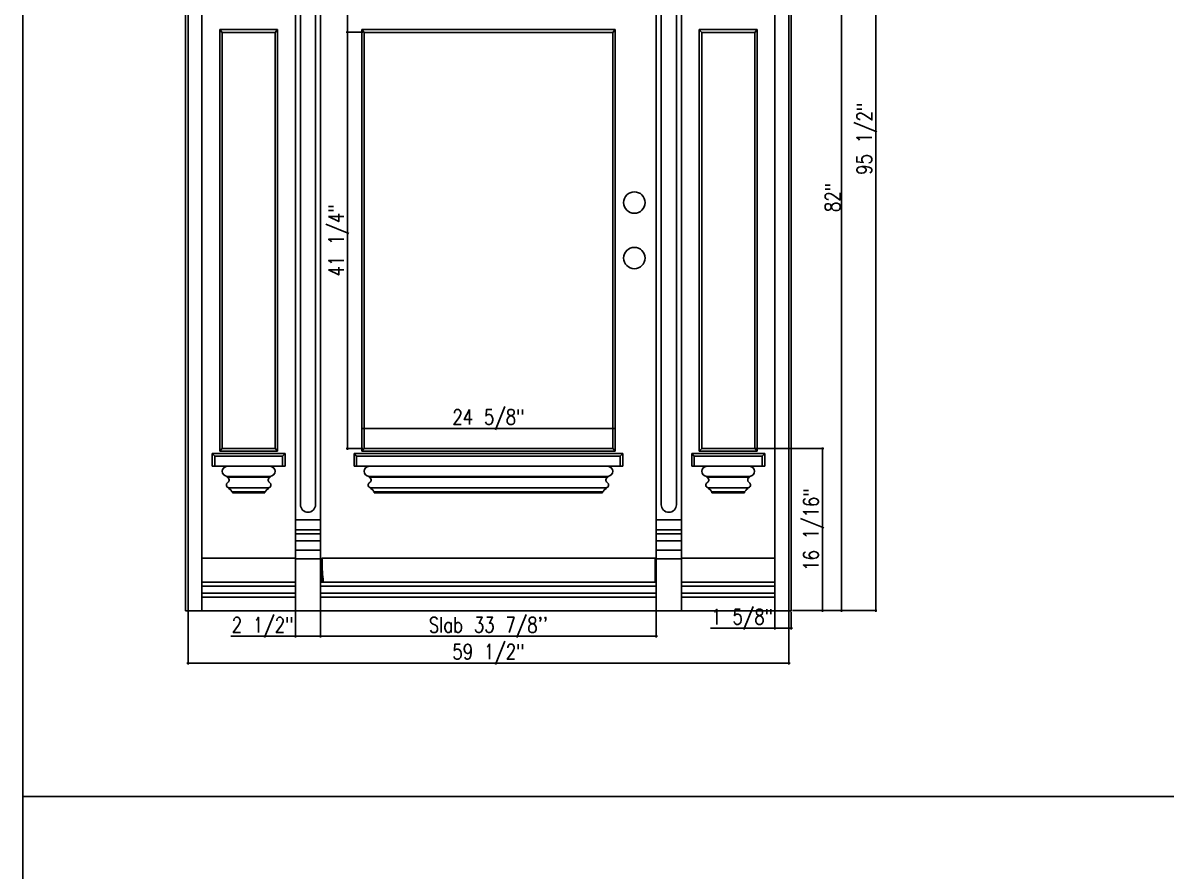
# Model space of a CAD drawing. Header units: inches. Extents: x 1985 to 11287, y 379 to 4336.
# Drawn here: x 7248.7 to 7361.9, y 3397 to 3481 of the extents above; entities that cross this region are included whole.
import ezdxf

# ---------------------------------------------------------------- set-up
doc = ezdxf.new("R2010")
doc.units = ezdxf.units.IN
doc.header["$MEASUREMENT"] = 0
doc.layers.get('0').update_dxf_attribs({"linetype": 'CONTINUOUS'})
doc.layers.get('Defpoints').update_dxf_attribs({"linetype": 'CONTINUOUS'})
for name, color, linetype in [('COTE1-1 99', 7, 'CONTINUOUS'), ('elevation', 7, 'CONTINUOUS'), ('elevation 99', 7, 'CONTINUOUS'), ('separation 99', 3, 'CONTINUOUS'), ('wood detail', 7, 'CONTINUOUS'), ('wood detail 99', 7, 'CONTINUOUS')]:
    doc.layers.add(name, color=color, linetype=linetype)
doc.styles.get("Standard").update_dxf_attribs({"font": 'txt.shx', "width": 0.8})
doc.dimstyles.new('Elevation', dxfattribs={"dimscale": 2, "dimtxt": 0.75, "dimasz": 0.0625, "dimexe": 0.0625, "dimexo": 0.0625, "dimgap": 0.0625, "dimtad": 1, "dimdec": 5, "dimzin": 0, "dimdsep": 46, "dimlunit": 5, "dimtxsty": 'Standard', "dimblk1": 'OBLIQUE', "dimblk2": 'OBLIQUE', "dimsah": 1, "dimcen": 2, "dimdle": 0.0625, "dimclrd": 1, "dimclre": 1, "dimadec": 1, "dimazin": 0, "dimtfac": 0.375, "dimtdec": 5, "dimtmove": 0, "dimatfit": 3, "dimldrblk": 'OBLIQUE', "dimfxl": 1, "dimfrac": 2, "dimtolj": 1, "dimtzin": 0, "dimarcsym": 0})

# ---------------------------------------------------------------- blocks, each defined once
blk = doc.blocks.new('_OBLIQUE')
at = {"color": 0, "linetype": 'ByBlock'}
blk.add_line((-0.5, -0.5), (0.5, 0.5), dxfattribs=at)
blk = doc.blocks.new('*D787')
at = {"layer": 'COTE1-1 99', "color": 1, "lineweight": -2}
for p, q in [((7324.91, 3504.78), (7329.87, 3504.78)), ((7329.75, 3422.65), (7329.75, 3504.9)), ((7324.91, 3422.78), (7329.87, 3422.78))]:
    blk.add_line(p, q, dxfattribs=at)
at = {"layer": 'Defpoints', "color": 0}
for p in [(7324.78, 3504.78), (7329.75, 3504.78), (7324.78, 3422.78)]:
    blk.add_point(p, dxfattribs=at)
at = {"layer": 'COTE1-1 99', "color": 1, "lineweight": -2, "xscale": 0.125, "yscale": 0.125, "zscale": 0.125}
for p, rotation in [((7329.75, 3504.78), 90), ((7329.75, 3422.78), 270)]:
    blk.add_blockref('_OBLIQUE', p, dxfattribs=dict(at, rotation=rotation))
at = {"layer": 'COTE1-1 99', "color": 0, "insert": (7328.87, 3463.71), "char_height": 1.5, "attachment_point": 5, "rotation": 90}
blk.add_mtext('\\A1;82"', dxfattribs=at)
blk = doc.blocks.new('*D789')
at = {"layer": 'COTE1-1 99', "color": 1, "lineweight": -2}
for p, q in [((7282.34, 3480.08), (7280.7, 3480.08)), ((7280.83, 3438.71), (7280.83, 3480.2)), ((7282.34, 3438.83), (7280.7, 3438.83))]:
    blk.add_line(p, q, dxfattribs=at)
at = {"layer": 'Defpoints', "color": 0}
for p in [(7280.83, 3480.08), (7282.47, 3480.08), (7282.47, 3438.83)]:
    blk.add_point(p, dxfattribs=at)
at = {"layer": 'COTE1-1 99', "color": 1, "lineweight": -2, "xscale": 0.125, "yscale": 0.125, "zscale": 0.125}
for p, rotation in [((7280.83, 3480.08), 90), ((7280.83, 3438.83), 270)]:
    blk.add_blockref('_OBLIQUE', p, dxfattribs=dict(at, rotation=rotation))
at = {"layer": 'COTE1-1 99', "color": 0, "insert": (7279.95, 3459.46), "char_height": 1.5, "attachment_point": 5, "rotation": 90}
blk.add_mtext('\\A1;41 1/4"', dxfattribs=at)
blk = doc.blocks.new('*D792')
at = {"layer": 'COTE1-1 99', "color": 1, "lineweight": -2}
for p, q in [((7278.16, 3422.65), (7278.16, 3420.12)), ((7311.41, 3422.65), (7311.41, 3420.12)), ((7278.03, 3420.24), (7311.53, 3420.24))]:
    blk.add_line(p, q, dxfattribs=at)
at = {"layer": 'Defpoints', "color": 0}
for p in [(7278.16, 3422.78), (7311.41, 3422.78), (7311.41, 3420.24)]:
    blk.add_point(p, dxfattribs=at)
at = {"layer": 'COTE1-1 99', "color": 1, "lineweight": -2, "xscale": 0.125, "yscale": 0.125, "zscale": 0.125, "rotation": 180}
blk.add_blockref('_OBLIQUE', (7278.16, 3420.24), dxfattribs=at)
at = {"layer": 'COTE1-1 99', "color": 1, "lineweight": -2, "xscale": 0.125, "yscale": 0.125, "zscale": 0.125}
blk.add_blockref('_OBLIQUE', (7311.41, 3420.24), dxfattribs=at)
at = {"layer": 'COTE1-1 99', "color": 0, "insert": (7294.78, 3421.12), "char_height": 1.5, "attachment_point": 5}
blk.add_mtext("\\A1;Slab 33 7/8''", dxfattribs=at)
blk = doc.blocks.new('*D793')
at = {"layer": 'COTE1-1 99', "color": 1, "lineweight": -2}
for p, q in [((7275.66, 3422.65), (7275.66, 3420.12)), ((7278.16, 3422.65), (7278.16, 3420.12)), ((7275.66, 3420.24), (7269.28, 3420.24)), ((7278.28, 3420.24), (7275.66, 3420.24))]:
    blk.add_line(p, q, dxfattribs=at)
at = {"layer": 'Defpoints', "color": 0}
for p in [(7275.66, 3422.78), (7278.16, 3422.78), (7275.66, 3420.24)]:
    blk.add_point(p, dxfattribs=at)
at = {"layer": 'COTE1-1 99', "color": 1, "lineweight": -2, "xscale": 0.125, "yscale": 0.125, "zscale": 0.125, "rotation": 180}
blk.add_blockref('_OBLIQUE', (7275.66, 3420.24), dxfattribs=at)
at = {"layer": 'COTE1-1 99', "color": 1, "lineweight": -2, "xscale": 0.125, "yscale": 0.125, "zscale": 0.125}
blk.add_blockref('_OBLIQUE', (7278.16, 3420.24), dxfattribs=at)
at = {"layer": 'COTE1-1 99', "color": 0, "insert": (7272.41, 3421.12), "char_height": 1.5, "attachment_point": 5}
blk.add_mtext('\\A1;2 1/2"', dxfattribs=at)
blk = doc.blocks.new('*D794')
at = {"layer": 'COTE1-1 99', "color": 1, "lineweight": -2}
for p, q in [((7323.16, 3422.65), (7323.16, 3420.92)), ((7324.78, 3422.65), (7324.78, 3420.92)), ((7323.16, 3421.04), (7316.78, 3421.04)), ((7324.91, 3421.04), (7323.16, 3421.04))]:
    blk.add_line(p, q, dxfattribs=at)
at = {"layer": 'Defpoints', "color": 0}
for p in [(7323.16, 3422.78), (7324.78, 3422.78), (7323.16, 3421.04)]:
    blk.add_point(p, dxfattribs=at)
at = {"layer": 'COTE1-1 99', "color": 1, "lineweight": -2, "xscale": 0.125, "yscale": 0.125, "zscale": 0.125, "rotation": 180}
blk.add_blockref('_OBLIQUE', (7323.16, 3421.04), dxfattribs=at)
at = {"layer": 'COTE1-1 99', "color": 1, "lineweight": -2, "xscale": 0.125, "yscale": 0.125, "zscale": 0.125}
blk.add_blockref('_OBLIQUE', (7324.78, 3421.04), dxfattribs=at)
at = {"layer": 'COTE1-1 99', "color": 0, "insert": (7319.91, 3421.92), "char_height": 1.5, "attachment_point": 5}
blk.add_mtext('\\A1;1 5/8"', dxfattribs=at)
blk = doc.blocks.new('*D798')
at = {"layer": 'COTE1-1 99', "color": 1, "lineweight": -2}
for p, q in [((7282.34, 3440.84), (7307.22, 3440.84)), ((7282.47, 3438.96), (7282.47, 3440.96)), ((7307.09, 3438.96), (7307.09, 3440.96))]:
    blk.add_line(p, q, dxfattribs=at)
at = {"layer": 'Defpoints', "color": 0}
for p in [(7307.09, 3440.84), (7282.47, 3438.83), (7307.09, 3438.83)]:
    blk.add_point(p, dxfattribs=at)
at = {"layer": 'COTE1-1 99', "color": 1, "lineweight": -2, "xscale": 0.125, "yscale": 0.125, "zscale": 0.125, "rotation": 180}
blk.add_blockref('_OBLIQUE', (7282.47, 3440.84), dxfattribs=at)
at = {"layer": 'COTE1-1 99', "color": 1, "lineweight": -2, "xscale": 0.125, "yscale": 0.125, "zscale": 0.125}
blk.add_blockref('_OBLIQUE', (7307.09, 3440.84), dxfattribs=at)
at = {"layer": 'COTE1-1 99', "color": 0, "insert": (7294.78, 3441.71), "char_height": 1.5, "attachment_point": 5}
blk.add_mtext('\\A1;24 5/8"', dxfattribs=at)
blk = doc.blocks.new('*D807')
at = {"layer": 'COTE1-1 99', "color": 1, "lineweight": -2}
for p, q in [((7321.28, 3438.83), (7327.99, 3438.83)), ((7327.86, 3422.65), (7327.86, 3438.96)), ((7324.91, 3422.78), (7327.99, 3422.78))]:
    blk.add_line(p, q, dxfattribs=at)
at = {"layer": 'Defpoints', "color": 0}
for p in [(7321.16, 3438.83), (7327.86, 3438.83), (7324.78, 3422.78)]:
    blk.add_point(p, dxfattribs=at)
at = {"layer": 'COTE1-1 99', "color": 1, "lineweight": -2, "xscale": 0.125, "yscale": 0.125, "zscale": 0.125}
for p, rotation in [((7327.86, 3438.83), 90), ((7327.86, 3422.78), 270)]:
    blk.add_blockref('_OBLIQUE', p, dxfattribs=dict(at, rotation=rotation))
at = {"layer": 'COTE1-1 99', "color": 0, "insert": (7326.99, 3430.81), "char_height": 1.5, "attachment_point": 5, "rotation": 90}
blk.add_mtext('\\A1;16 1/16"', dxfattribs=at)
blk = doc.blocks.new('*D809')
at = {"layer": 'COTE1-1 99', "color": 1, "lineweight": -2}
for p, q in [((7324.91, 3518.28), (7333.26, 3518.28)), ((7333.14, 3422.65), (7333.14, 3518.4)), ((7324.91, 3422.78), (7333.26, 3422.78))]:
    blk.add_line(p, q, dxfattribs=at)
at = {"layer": 'Defpoints', "color": 0}
for p in [(7324.78, 3518.28), (7333.14, 3518.28), (7324.78, 3422.78)]:
    blk.add_point(p, dxfattribs=at)
at = {"layer": 'COTE1-1 99', "color": 1, "lineweight": -2, "xscale": 0.125, "yscale": 0.125, "zscale": 0.125}
for p, rotation in [((7333.14, 3518.28), 90), ((7333.14, 3422.78), 270)]:
    blk.add_blockref('_OBLIQUE', p, dxfattribs=dict(at, rotation=rotation))
at = {"layer": 'COTE1-1 99', "color": 0, "insert": (7332.26, 3469.53), "char_height": 1.5, "attachment_point": 5, "rotation": 90}
blk.add_mtext('\\A1;95 1/2"', dxfattribs=at)
blk = doc.blocks.new('*D813')
at = {"layer": 'COTE1-1 99', "color": 1, "lineweight": -2}
for p, q in [((7282.34, 3486.07), (7280.7, 3486.07)), ((7280.83, 3479.95), (7280.83, 3486.19)), ((7282.34, 3480.08), (7280.7, 3480.08))]:
    blk.add_line(p, q, dxfattribs=at)
at = {"layer": 'Defpoints', "color": 0}
for p in [(7280.83, 3486.07), (7282.47, 3486.07), (7282.47, 3480.08)]:
    blk.add_point(p, dxfattribs=at)
at = {"layer": 'COTE1-1 99', "color": 1, "lineweight": -2, "xscale": 0.125, "yscale": 0.125, "zscale": 0.125}
for p, rotation in [((7280.83, 3486.07), 90), ((7280.83, 3480.08), 270)]:
    blk.add_blockref('_OBLIQUE', p, dxfattribs=dict(at, rotation=rotation))
at = {"layer": 'COTE1-1 99', "color": 0, "insert": (7279.95, 3483.07), "char_height": 1.5, "attachment_point": 5, "rotation": 90}
blk.add_mtext('\\A1;6"', dxfattribs=at)
blk = doc.blocks.new('*D823')
at = {"layer": 'COTE1-1 99', "color": 1, "lineweight": -2}
for p, q in [((7265.03, 3422.65), (7265.03, 3417.46)), ((7324.53, 3422.65), (7324.53, 3417.46)), ((7264.91, 3417.59), (7324.66, 3417.59))]:
    blk.add_line(p, q, dxfattribs=at)
at = {"layer": 'Defpoints', "color": 0}
for p in [(7265.03, 3422.78), (7324.53, 3422.78), (7324.53, 3417.59)]:
    blk.add_point(p, dxfattribs=at)
at = {"layer": 'COTE1-1 99', "color": 1, "lineweight": -2, "xscale": 0.125, "yscale": 0.125, "zscale": 0.125, "rotation": 180}
blk.add_blockref('_OBLIQUE', (7265.03, 3417.59), dxfattribs=at)
at = {"layer": 'COTE1-1 99', "color": 1, "lineweight": -2, "xscale": 0.125, "yscale": 0.125, "zscale": 0.125}
blk.add_blockref('_OBLIQUE', (7324.53, 3417.59), dxfattribs=at)
at = {"layer": 'COTE1-1 99', "color": 0, "insert": (7294.78, 3418.46), "char_height": 1.5, "attachment_point": 5}
blk.add_mtext('\\A1;59 1/2"', dxfattribs=at)

msp = doc.modelspace()

# ---------------------------------------------------------------- linework, layer by layer
at = {"layer": 'elevation'}
for p, q in [((7264.782029, 3422.77706), (7264.782029, 3518.27706)), ((7265.032029, 3422.77706), (7265.032029, 3518.27706)), ((7324.532029, 3518.27706), (7324.532029, 3422.77706)), ((7324.782029, 3518.27706), (7324.782029, 3422.77706)), ((7264.782029, 3422.77706), (7264.782029, 3505.77706)), ((7324.782029, 3505.77706), (7324.782029, 3422.77706)), ((7266.407029, 3424.105185), (7266.407029, 3503.15206)), ((7266.407029, 3422.77706), (7266.407029, 3503.15206)), ((7275.657029, 3503.15206), (7275.657029, 3424.105185)), ((7278.157029, 3503.15206), (7278.157029, 3422.77706)), ((7311.407029, 3503.15206), (7311.407029, 3422.77706)), ((7313.907029, 3503.15206), (7313.907029, 3424.105185)), ((7323.157029, 3503.15206), (7323.157029, 3424.105185)), ((7323.157029, 3503.15206), (7323.157029, 3422.77706)), ((7276.157029, 3495.741311), (7276.157029, 3433.27706)), ((7277.657029, 3495.741311), (7277.657029, 3433.27706)), ((7311.907029, 3495.741311), (7311.907029, 3433.27706)), ((7313.407029, 3495.741311), (7313.407029, 3433.27706)), ((7268.165916, 3480.345061), (7268.165916, 3438.592888)), ((7268.165916, 3480.345061), (7273.898142, 3480.345061)), ((7268.406988, 3480.07719), (7268.165916, 3480.345061)), ((7268.406988, 3480.07719), (7268.406988, 3438.83396)), ((7268.406988, 3480.07719), (7273.657071, 3480.07719)), ((7273.657071, 3480.07719), (7273.898142, 3480.345061)), ((7273.657071, 3480.07719), (7273.657071, 3438.83396)), ((7273.898142, 3480.345061), (7273.898142, 3438.592888)), ((7282.469514, 3480.07719), (7282.228443, 3480.345061)), ((7282.228443, 3480.345061), (7307.335616, 3480.345061)), ((7282.228443, 3480.345061), (7282.228443, 3438.592888)), ((7282.469514, 3480.07719), (7282.469514, 3438.83396)), ((7282.469514, 3480.07719), (7307.094544, 3480.07719)), ((7307.094544, 3480.07719), (7307.335616, 3480.345061)), ((7307.094544, 3480.07719), (7307.094544, 3438.83396)), ((7307.335616, 3480.345061), (7307.335616, 3438.592888)), ((7315.665916, 3480.345061), (7315.665916, 3438.592888)), ((7321.398142, 3480.345061), (7315.665916, 3480.345061)), ((7315.906988, 3480.07719), (7315.665916, 3480.345061)), ((7315.906988, 3480.07719), (7315.906988, 3438.83396)), ((7321.157071, 3480.07719), (7315.906988, 3480.07719)), ((7321.157071, 3480.07719), (7321.398142, 3480.345061)), ((7321.157071, 3480.07719), (7321.157071, 3438.83396)), ((7321.398142, 3480.345061), (7321.398142, 3438.592888)), ((7268.165916, 3438.592888), (7268.406988, 3438.83396)), ((7273.898142, 3438.592888), (7268.165916, 3438.592888)), ((7273.657071, 3438.83396), (7268.406988, 3438.83396)), ((7273.898142, 3438.592888), (7273.657071, 3438.83396)), ((7281.594514, 3438.33396), (7307.969544, 3438.33396)), ((7282.228443, 3438.592888), (7282.469514, 3438.83396)), ((7282.228443, 3438.592888), (7307.335616, 3438.592888)), ((7282.469514, 3438.83396), (7307.094544, 3438.83396)), ((7307.335616, 3438.592888), (7307.094544, 3438.83396)), ((7315.665916, 3438.592888), (7315.906988, 3438.83396)), ((7315.665916, 3438.592888), (7321.398142, 3438.592888)), ((7315.906988, 3438.83396), (7321.157071, 3438.83396)), ((7321.398142, 3438.592888), (7321.157071, 3438.83396)), ((7278.157029, 3431.77706), (7275.657029, 3431.77706)), ((7313.907029, 3431.77706), (7311.407029, 3431.77706)), ((7278.157029, 3430.77706), (7275.657029, 3430.77706)), ((7278.157029, 3430.40206), (7275.657029, 3430.40206)), ((7313.907029, 3430.77706), (7311.407029, 3430.77706)), ((7313.907029, 3430.40206), (7311.407029, 3430.40206)), ((7278.157029, 3429.694953), (7275.657029, 3429.694953)), ((7313.907029, 3429.694953), (7311.407029, 3429.694953)), ((7266.407029, 3427.964554), (7275.657029, 3427.964554)), ((7266.407029, 3427.964554), (7275.657029, 3427.964554)), ((7278.157029, 3428.782634), (7275.657029, 3428.782634)), ((7278.282029, 3425.589554), (7278.282029, 3427.964554)), ((7278.282029, 3427.964554), (7311.282029, 3427.964554)), ((7278.282029, 3425.589554), (7278.282029, 3427.964554)), ((7278.282029, 3427.964554), (7311.282029, 3427.964554)), ((7311.282029, 3425.589554), (7311.282029, 3427.964554)), ((7311.282029, 3425.589554), (7311.282029, 3427.964554)), ((7313.907029, 3428.782634), (7311.407029, 3428.782634)), ((7313.907029, 3427.964554), (7323.157029, 3427.964554)), ((7313.907029, 3427.964554), (7323.157029, 3427.964554)), ((7278.157029, 3427.90206), (7275.657029, 3427.90206)), ((7313.907029, 3427.90206), (7311.407029, 3427.90206)), ((7278.359361, 3425.714554), (7278.348733, 3425.589554)), ((7278.359361, 3425.714554), (7278.348733, 3425.589554)), ((7278.368786, 3425.589554), (7278.359361, 3425.714554)), ((7278.368786, 3425.589554), (7278.359361, 3425.714554)), ((7278.407029, 3425.777054), (7278.407029, 3425.589554)), ((7278.407029, 3425.777054), (7278.407029, 3425.589554)), ((7275.657029, 3425.589554), (7266.407029, 3425.589554)), ((7275.657029, 3425.589554), (7266.407029, 3425.589554)), ((7275.657029, 3425.197936), (7266.407029, 3425.197936)), ((7275.657029, 3425.197936), (7266.407029, 3425.197936)), ((7275.657029, 3424.527054), (7266.407029, 3424.527054)), ((7311.407029, 3425.589554), (7278.157029, 3425.589554)), ((7311.407029, 3425.589554), (7278.157029, 3425.589554)), ((7311.407029, 3425.197936), (7278.157029, 3425.197936)), ((7311.407029, 3425.197936), (7278.157029, 3425.197936)), ((7311.407029, 3424.527054), (7278.157029, 3424.527054)), ((7323.157029, 3425.589554), (7313.907029, 3425.589554)), ((7323.157029, 3425.589554), (7313.907029, 3425.589554)), ((7323.157029, 3425.197936), (7313.907029, 3425.197936)), ((7323.157029, 3425.197936), (7313.907029, 3425.197936)), ((7323.157029, 3424.527054), (7313.907029, 3424.527054)), ((7275.657029, 3424.105185), (7266.407029, 3424.105185)), ((7275.657029, 3424.105185), (7275.657029, 3422.77706)), ((7311.407029, 3424.105185), (7278.157029, 3424.105185)), ((7323.157029, 3424.105185), (7313.907029, 3424.105185)), ((7313.907029, 3424.105185), (7313.907029, 3422.77706)), ((7324.782029, 3422.77706), (7264.782029, 3422.77706)), ((7324.782029, 3422.77706), (7264.782029, 3422.77706)), ((7324.782029, 3422.77706), (7301.219529, 3422.77706)), ((7324.782029, 3422.77706), (7301.219529, 3422.77706))]:
    msp.add_line(p, q, dxfattribs=at)
for centre in [(7309.238279, 3463.21456), (7309.238279, 3457.71456)]:
    msp.add_circle(centre, 1.0625, dxfattribs=at)
for centre, radius, start, end in [((7277.895482, 3427.823098), 0.411617, 358.50852396, 20.09998572), ((7277.895482, 3427.823098), 0.411617, 358.50852396, 20.09998572), ((7296.447491, 3427.699796), 18.140881, 179.64439829, 185.67036068), ((7296.447491, 3427.699796), 18.140881, 179.64439829, 185.67036068), ((7275.749496, 3425.605143), 2.663087, 3.70121646, 6.51673922), ((7275.749496, 3425.605143), 2.663087, 3.70121646, 6.51673922)]:
    msp.add_arc(centre, radius, start, end, dxfattribs=at)
at = {"layer": 'elevation 99'}
for p, q in [((7267.416484, 3438.33396), (7267.416484, 3437.08396)), ((7267.416484, 3438.33396), (7267.666484, 3438.08396)), ((7274.647574, 3438.33396), (7267.416484, 3438.33396)), ((7274.647574, 3438.33396), (7274.397574, 3438.08396)), ((7274.647574, 3438.33396), (7274.647574, 3437.08396)), ((7281.469521, 3438.33396), (7291.451674, 3438.33396)), ((7281.469521, 3438.33396), (7281.469521, 3437.08396)), ((7281.469521, 3438.33396), (7281.719521, 3438.08396)), ((7290.594529, 3438.33396), (7298.969529, 3438.33396)), ((7308.094537, 3438.33396), (7298.112384, 3438.33396)), ((7308.094537, 3438.33396), (7307.844537, 3438.08396)), ((7308.094537, 3438.33396), (7308.094537, 3437.08396)), ((7314.916484, 3438.33396), (7314.916484, 3437.08396)), ((7314.916484, 3438.33396), (7315.166484, 3438.08396)), ((7322.147574, 3438.33396), (7314.916484, 3438.33396)), ((7322.147574, 3438.33396), (7321.897574, 3438.08396)), ((7322.147574, 3438.33396), (7322.147574, 3437.08396)), ((7267.416484, 3437.08396), (7270.674391, 3437.08396)), ((7267.666484, 3438.08396), (7272.819761, 3438.08396)), ((7267.666484, 3438.08396), (7267.666484, 3437.08396)), ((7270.335174, 3437.08396), (7273.147574, 3437.08396)), ((7274.647574, 3437.08396), (7270.674391, 3437.08396)), ((7272.212616, 3438.08396), (7273.424291, 3438.08396)), ((7274.397574, 3438.08396), (7272.817145, 3438.08396)), ((7274.397574, 3438.08396), (7274.397574, 3437.08396)), ((7281.469521, 3437.08396), (7294.782029, 3437.08396)), ((7281.719521, 3438.08396), (7291.451674, 3438.08396)), ((7281.719521, 3438.08396), (7281.719521, 3437.08396)), ((7290.844529, 3438.08396), (7298.719529, 3438.08396)), ((7308.094537, 3437.08396), (7294.782029, 3437.08396)), ((7307.844537, 3438.08396), (7298.112384, 3438.08396)), ((7301.719537, 3437.08396), (7306.594537, 3437.08396)), ((7307.844537, 3438.08396), (7307.844537, 3437.08396)), ((7314.916484, 3437.08396), (7318.174391, 3437.08396)), ((7315.166484, 3438.08396), (7320.319761, 3438.08396)), ((7315.166484, 3438.08396), (7315.166484, 3437.08396)), ((7317.835174, 3437.08396), (7320.647574, 3437.08396)), ((7322.147574, 3437.08396), (7318.174391, 3437.08396)), ((7319.712616, 3438.08396), (7320.924291, 3438.08396)), ((7321.897574, 3438.08396), (7320.317145, 3438.08396)), ((7321.897574, 3438.08396), (7321.897574, 3437.08396)), ((7268.916484, 3436.08396), (7270.674391, 3436.08396)), ((7268.916484, 3435.99026), (7270.674391, 3435.99026)), ((7270.674391, 3436.08396), (7273.147574, 3436.08396)), ((7270.674391, 3435.99026), (7273.147574, 3435.99026)), ((7282.969521, 3436.08396), (7294.782029, 3436.08396)), ((7282.969521, 3435.99026), (7294.782029, 3435.99026)), ((7294.782029, 3436.08396), (7306.594537, 3436.08396)), ((7294.782029, 3435.99026), (7306.594537, 3435.99026)), ((7316.416484, 3436.08396), (7318.174391, 3436.08396)), ((7316.416484, 3435.99026), (7318.174391, 3435.99026)), ((7318.174391, 3436.08396), (7320.647574, 3436.08396)), ((7318.174391, 3435.99026), (7320.647574, 3435.99026)), ((7269.072484, 3434.95896), (7270.674391, 3434.95896)), ((7270.674391, 3434.95896), (7272.991574, 3434.95896)), ((7283.125521, 3434.95896), (7294.782029, 3434.95896)), ((7294.782029, 3434.95896), (7306.438537, 3434.95896)), ((7316.572484, 3434.95896), (7318.174391, 3434.95896)), ((7318.174391, 3434.95896), (7320.491574, 3434.95896)), ((7269.416484, 3434.55266), (7270.674391, 3434.55266)), ((7270.674391, 3434.55266), (7272.647574, 3434.55266)), ((7283.469521, 3434.55266), (7294.782029, 3434.55266)), ((7294.782029, 3434.55266), (7306.094537, 3434.55266)), ((7316.916484, 3434.55266), (7318.174391, 3434.55266)), ((7318.174391, 3434.55266), (7320.147574, 3434.55266))]:
    msp.add_line(p, q, dxfattribs=at)
at = {"layer": 'separation 99'}
for points in [[(7475.154558, 3532.628514), (7248.665735, 3532.628514), (7248.665735, 3404.378286), (7475.154558, 3404.378286)], [(7475.154558, 3404.378286), (7248.665735, 3404.378286), (7248.665735, 3276.128059), (7475.154558, 3276.128059)]]:
    msp.add_lwpolyline(points, close=True, dxfattribs=at)
at = {"layer": 'wood detail'}
for centre in [(7276.907029, 3433.27706), (7312.657029, 3433.27706)]:
    msp.add_arc(centre, 0.75, 180, 0, dxfattribs=at)
at = {"layer": 'wood detail 99', "color": 7}
for p, q in [((7269.791484, 3437.08396), (7268.916484, 3437.08396)), ((7272.866374, 3437.08396), (7273.147574, 3437.08396)), ((7272.866374, 3437.08396), (7273.147574, 3437.08396)), ((7284.719521, 3437.08396), (7282.969521, 3437.08396)), ((7305.719537, 3437.08396), (7306.594537, 3437.08396)), ((7305.719537, 3437.08396), (7306.594537, 3437.08396)), ((7317.291484, 3437.08396), (7316.416484, 3437.08396)), ((7320.366374, 3437.08396), (7320.647574, 3437.08396)), ((7320.366374, 3437.08396), (7320.647574, 3437.08396)), ((7268.916484, 3436.08396), (7268.916484, 3435.99026)), ((7273.147574, 3436.08396), (7273.147574, 3435.99026)), ((7273.147574, 3436.08396), (7273.147574, 3435.99026)), ((7282.969521, 3436.08396), (7282.969521, 3435.99026)), ((7306.594537, 3436.08396), (7306.594537, 3435.99026)), ((7306.594537, 3436.08396), (7306.594537, 3435.99026)), ((7316.416484, 3436.08396), (7316.416484, 3435.99026)), ((7320.647574, 3436.08396), (7320.647574, 3435.99026)), ((7320.647574, 3436.08396), (7320.647574, 3435.99026)), ((7268.970078, 3435.485846), (7268.95639, 3435.477958)), ((7273.09398, 3435.485846), (7273.107668, 3435.477958)), ((7273.09398, 3435.485846), (7273.107668, 3435.477958)), ((7283.023115, 3435.485846), (7283.009427, 3435.477958)), ((7306.540943, 3435.485846), (7306.554631, 3435.477958)), ((7306.540943, 3435.485846), (7306.554631, 3435.477958)), ((7316.470078, 3435.485846), (7316.45639, 3435.477958)), ((7320.59398, 3435.485846), (7320.607668, 3435.477958)), ((7320.59398, 3435.485846), (7320.607668, 3435.477958)), ((7269.416484, 3434.55266), (7269.416484, 3434.45896)), ((7269.416484, 3434.45896), (7270.674391, 3434.45896)), ((7270.674391, 3434.45896), (7272.647574, 3434.45896)), ((7272.647574, 3434.55266), (7272.647574, 3434.45896)), ((7272.647574, 3434.55266), (7272.647574, 3434.45896)), ((7283.469521, 3434.55266), (7283.469521, 3434.45896)), ((7283.469521, 3434.45896), (7294.782029, 3434.45896)), ((7294.782029, 3434.45896), (7306.094537, 3434.45896)), ((7306.094537, 3434.55266), (7306.094537, 3434.45896)), ((7306.094537, 3434.55266), (7306.094537, 3434.45896)), ((7316.916484, 3434.55266), (7316.916484, 3434.45896)), ((7316.916484, 3434.45896), (7318.174391, 3434.45896)), ((7318.174391, 3434.45896), (7320.147574, 3434.45896)), ((7320.147574, 3434.55266), (7320.147574, 3434.45896)), ((7320.147574, 3434.55266), (7320.147574, 3434.45896))]:
    msp.add_line(p, q, dxfattribs=at)
for centre, radius, start, end in [((7268.916484, 3436.58396), 0.5, 90, 270), ((7273.147574, 3436.58396), 0.5, 270, 90), ((7273.147574, 3436.58396), 0.5, 270, 90), ((7282.969521, 3436.58396), 0.5, 90, 270), ((7306.594537, 3436.58396), 0.5, 270, 90), ((7306.594537, 3436.58396), 0.5, 270, 90), ((7316.416484, 3436.58396), 0.5, 90, 270), ((7320.647574, 3436.58396), 0.5, 270, 90), ((7320.647574, 3436.58396), 0.5, 270, 90), ((7268.822984, 3435.725272), 0.281, 301.56504201, 70.56482005), ((7273.241074, 3435.725272), 0.281, 109.43517995, 238.43495799), ((7273.241074, 3435.725272), 0.281, 109.43517995, 238.43495799), ((7282.876021, 3435.725272), 0.281, 301.56504201, 70.56482005), ((7306.688037, 3435.725272), 0.281, 109.43517995, 238.43495799), ((7306.688037, 3435.725272), 0.281, 109.43517995, 238.43495799), ((7316.322984, 3435.725272), 0.281, 301.56504201, 70.56482005), ((7320.741074, 3435.725272), 0.281, 109.43517995, 238.43495799), ((7320.741074, 3435.725272), 0.281, 109.43517995, 238.43495799), ((7269.103724, 3435.238432), 0.281213, 121.59595266, 263.62172418), ((7269.259984, 3434.95896), 0.1875, 180, 255.46141445), ((7269.174656, 3434.658463), 0.125, 12.05330998, 76.11845974), ((7272.889402, 3434.658463), 0.125, 103.88154026, 167.94669002), ((7272.889402, 3434.658463), 0.125, 103.88154026, 167.94669002), ((7272.804074, 3434.95896), 0.1875, 284.53858555, 0), ((7272.804074, 3434.95896), 0.1875, 284.53858555, 0), ((7272.960334, 3435.238432), 0.281213, 276.37827582, 58.40404734), ((7272.960334, 3435.238432), 0.281213, 276.37827582, 58.40404734), ((7283.156762, 3435.238432), 0.281213, 121.59595266, 263.62172418), ((7283.313021, 3434.95896), 0.1875, 180, 255.46141445), ((7283.227693, 3434.658463), 0.125, 12.05330998, 76.11845974), ((7306.336365, 3434.658463), 0.125, 103.88154026, 167.94669002), ((7306.336365, 3434.658463), 0.125, 103.88154026, 167.94669002), ((7306.251037, 3434.95896), 0.1875, 284.53858555, 0), ((7306.251037, 3434.95896), 0.1875, 284.53858555, 0), ((7306.407296, 3435.238432), 0.281213, 276.37827582, 58.40404734), ((7306.407296, 3435.238432), 0.281213, 276.37827582, 58.40404734), ((7316.603724, 3435.238432), 0.281213, 121.59595266, 263.62172418), ((7316.759984, 3434.95896), 0.1875, 180, 255.46141445), ((7316.674656, 3434.658463), 0.125, 12.05330998, 76.11845974), ((7320.389402, 3434.658463), 0.125, 103.88154026, 167.94669002), ((7320.389402, 3434.658463), 0.125, 103.88154026, 167.94669002), ((7320.304074, 3434.95896), 0.1875, 284.53858555, 0), ((7320.304074, 3434.95896), 0.1875, 284.53858555, 0), ((7320.460334, 3435.238432), 0.281213, 276.37827582, 58.40404734), ((7320.460334, 3435.238432), 0.281213, 276.37827582, 58.40404734), ((7269.478949, 3434.729449), 0.1875, 192.41263675, 250.5401615), ((7272.58511, 3434.729449), 0.1875, 289.4598385, 347.58736325), ((7272.58511, 3434.729449), 0.1875, 289.4598385, 347.58736325), ((7283.531986, 3434.729449), 0.1875, 192.41263675, 250.5401615), ((7306.032072, 3434.729449), 0.1875, 289.4598385, 347.58736325), ((7306.032072, 3434.729449), 0.1875, 289.4598385, 347.58736325), ((7316.978949, 3434.729449), 0.1875, 192.41263675, 250.5401615), ((7320.08511, 3434.729449), 0.1875, 289.4598385, 347.58736325), ((7320.08511, 3434.729449), 0.1875, 289.4598385, 347.58736325)]:
    msp.add_arc(centre, radius, start, end, dxfattribs=at)

# ---------------------------------------------------------------- dimensions: what is measured, and where the dimension line sits
at = {"layer": 'COTE1-1 99'}
for base, p2, picture, middle in [((7333.139251, 3518.27706), (7324.782029, 3518.27706), '*D809', (7333.139251, 3469.52706)), ((7329.74736, 3504.77706), (7324.782029, 3504.77706), '*D787', (7329.74736, 3463.71456))]:
    dim = msp.add_linear_dim(base=base, p1=(7324.782029, 3422.77706), p2=p2, angle=90, dimstyle='Elevation', override={"dimpost": '"'}, dxfattribs=at)
    dim.commit()
    dim.dimension.update_dxf_attribs({"geometry": picture, "text_midpoint": middle, "dimtype": 160})
for base, p1, p2, picture, middle in [((7280.825257, 3486.06719), (7282.469514, 3480.07719), (7282.469514, 3486.06719), '*D813', (7279.950257, 3483.07219)), ((7280.825257, 3480.07719), (7282.469514, 3438.83396), (7282.469514, 3480.07719), '*D789', (7279.950257, 3459.455575)), ((7327.864694, 3438.83396), (7324.782029, 3422.77706), (7321.157071, 3438.83396), '*D807', (7326.989694, 3430.80551))]:
    dim = msp.add_linear_dim(base=base, p1=p1, p2=p2, angle=90, dimstyle='Elevation', override={"dimpost": '"'}, dxfattribs=at)
    dim.commit()
    dim.dimension.update_dxf_attribs({"geometry": picture, "text_midpoint": middle})
for base, p1, p2, picture, middle in [((7307.094544, 3440.83926), (7282.469514, 3438.83396), (7307.094544, 3438.83396), '*D798', (7294.782029, 3440.83926)), ((7323.157029, 3421.043674), (7324.782029, 3422.77706), (7323.157029, 3422.77706), '*D794', (7319.907029, 3421.043674))]:
    dim = msp.add_linear_dim(base=base, p1=p1, p2=p2, dimstyle='Elevation', override={"dimpost": '"'}, dxfattribs=at)
    dim.commit()
    dim.dimension.update_dxf_attribs({"geometry": picture, "text_midpoint": middle, "dimtype": 160})
dim = msp.add_linear_dim(base=(7311.407029, 3420.243674), p1=(7278.157029, 3422.77706), p2=(7311.407029, 3422.77706), text="Slab 33 7/8''", dimstyle='Elevation', override={"dimpost": '"'}, dxfattribs=at)
dim.commit()
dim.dimension.update_dxf_attribs({"geometry": '*D792', "text_midpoint": (7294.782029, 3421.118674)})
for base, p1, p2, picture, middle in [((7324.532029, 3417.586428), (7265.032029, 3422.77706), (7324.532029, 3422.77706), '*D823', (7294.782029, 3418.461428)), ((7275.657029, 3420.243674), (7278.157029, 3422.77706), (7275.657029, 3422.77706), '*D793', (7272.407029, 3421.118674))]:
    dim = msp.add_linear_dim(base=base, p1=p1, p2=p2, dimstyle='Elevation', override={"dimpost": '"'}, dxfattribs=at)
    dim.commit()
    dim.dimension.update_dxf_attribs({"geometry": picture, "text_midpoint": middle})

doc.saveas('drawing.dxf')
